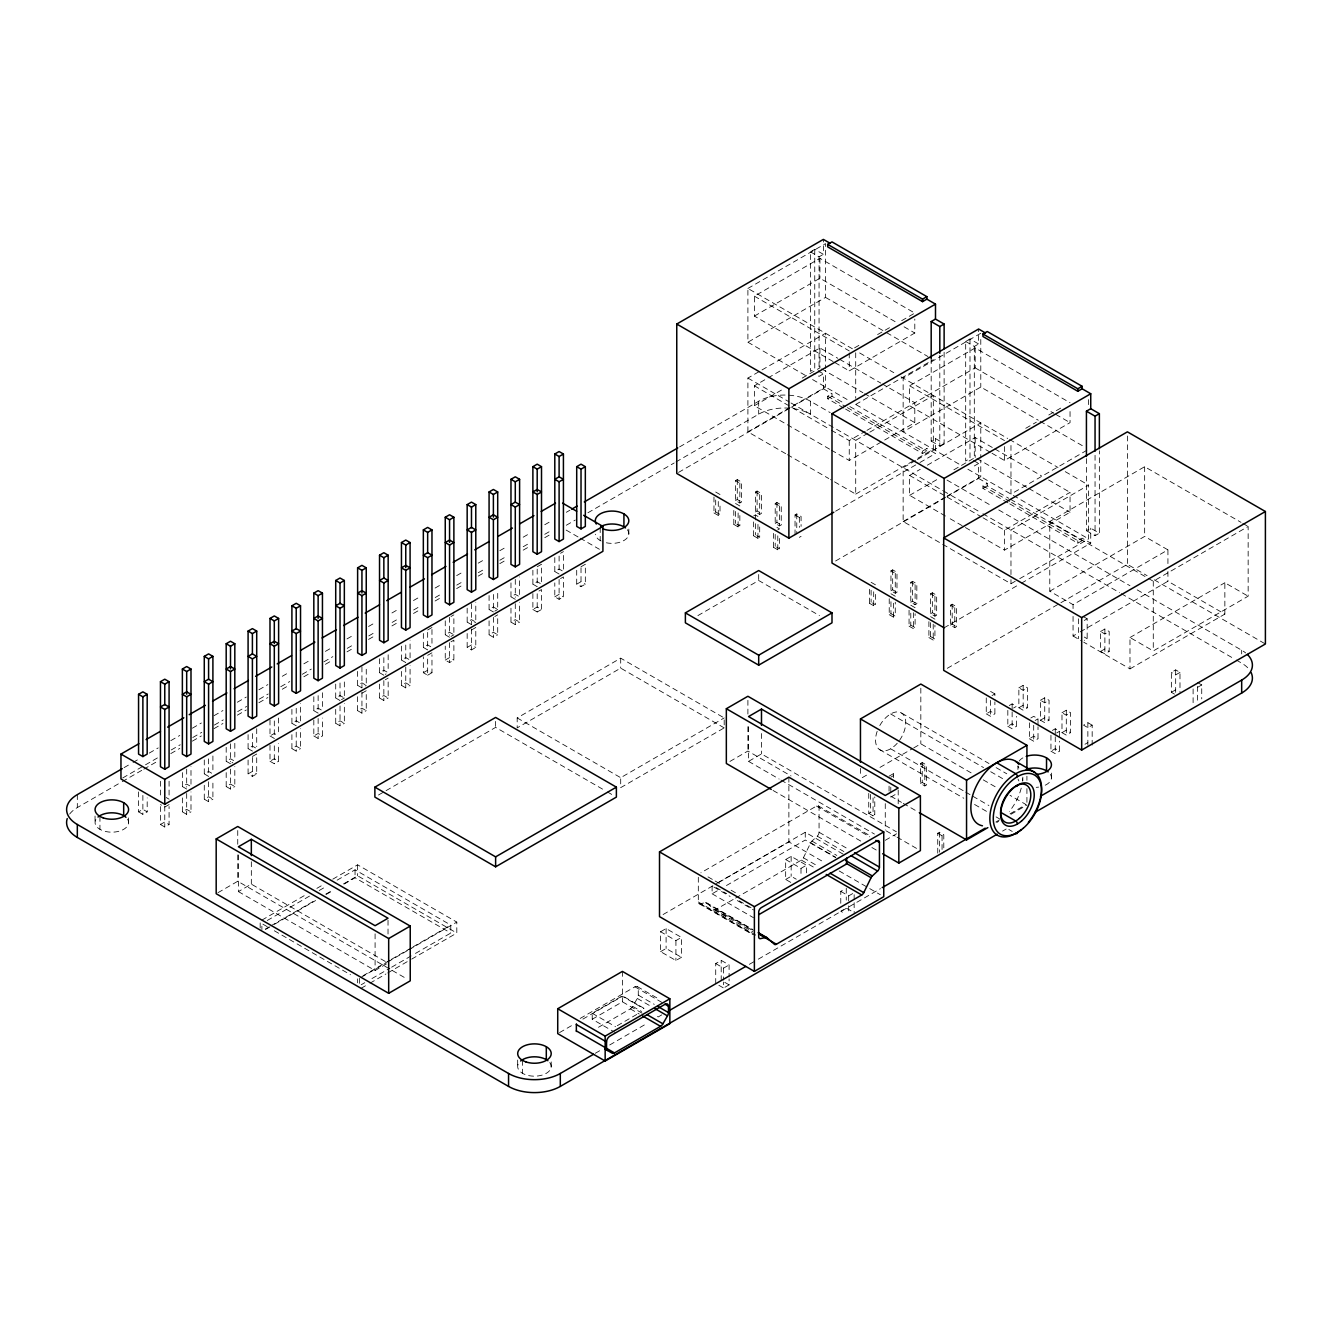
<?xml version="1.0" encoding="UTF-8"?>
<svg xmlns="http://www.w3.org/2000/svg" width="1332" height="1332" viewBox="0 0 1332 1332"><rect width="100%" height="100%" fill="white"/><g stroke="black" fill="none" stroke-linecap="round" stroke-linejoin="round"><path stroke-width="0.75" stroke-dasharray="5 3.75" d="M128.571 822.91L128.588 816.033M551.198 1066.899L551.215 1060.022M628.821 534.082L628.837 527.222M1017.914 769.496L1017.914 766.05M1051.447 778.088L1051.447 772.926M735.58 898.084L801.365 860.106A3.663 2.115 -60 0 0 803.396 857.791L810.688 842.84A3.663 2.115 -60 0 1 811.954 841.091L817.232 836.18A3.663 2.115 -60 0 0 819.063 832.267L819.063 807.558A3.663 2.115 -60 0 0 816.466 806.076L700.898 872.793M598.468 1027.288L630.352 1008.89A4.745 2.747 -60 0 0 632.717 1006.376L637.295 998.451A4.745 2.747 -60 0 0 638.278 995.137L638.278 988.777A4.762 2.747 -60 0 0 634.914 986.829L579.72 1018.697M814.751 249.35L814.751 368.864L810.439 371.362L810.439 251.848L814.751 249.35L823.376 254.329L823.376 239.394M747.901 288.445L825.524 243.623L825.524 297.402L747.901 342.224L747.901 288.445L853.912 349.65M810.439 251.848L819.063 256.826L823.376 254.329M833.133 361.555L754.378 316.084L754.378 296.154L819.929 258.325L914.801 313.087L900.632 321.278M754.378 316.084L819.929 278.238L896.902 322.677M785.647 453.646L747.901 431.851L747.901 378.072L760.256 370.945M762.021 369.93L825.524 333.266L825.524 368.431M829.553 449.117L754.378 405.711L754.378 385.797L819.929 347.952L837.828 358.291M124.059 767.632L131.252 763.486M133.05 762.437L140.243 758.291M149.234 753.096L158.225 747.901M170.796 740.642L179.787 735.447M192.374 728.188L201.365 722.993M213.953 715.734L222.944 710.539M237.329 702.23L246.303 697.052M258.891 689.776L267.882 684.598M282.267 676.29L289.46 672.144M303.846 663.836L311.039 659.69M325.408 651.381L332.6 647.219M346.986 638.927L354.179 634.765M368.564 626.473L375.757 622.31M391.941 612.97L399.117 608.824M413.503 600.516L420.696 596.37M435.081 588.061L442.274 583.915M456.66 575.607L463.852 571.461M478.221 563.153L485.414 559.007M499.8 550.699L506.993 546.553M523.176 537.196L530.369 533.05M544.755 524.741L551.931 520.596M566.316 512.287L569.913 510.223M679.586 446.903L758.691 401.232A36.597 21.129 0 0 1 810.439 401.232L830.202 412.637M754.378 405.711L784.498 388.328M802.214 378.088L819.929 367.865L819.929 347.952M854.561 347.868L861.654 343.773M877.588 334.565L889.992 327.406M122.76 777.938L158.674 757.209M171.245 749.949L180.22 744.771M192.79 737.512L201.765 732.334M214.335 725.074L223.31 719.879M237.679 711.588L246.653 706.41M259.224 699.15L268.198 693.972M280.769 686.713L289.76 681.534M302.331 674.275L311.305 669.08M323.876 661.837L332.85 656.643M347.219 648.351L354.395 644.205M368.764 635.913L375.94 631.768M392.108 622.427L399.284 618.281M413.653 609.989L420.845 605.844M435.198 597.552L442.39 593.406M456.759 585.114L463.936 580.968M478.305 572.677L485.481 568.531M499.85 560.239L507.026 556.077M523.193 546.753L530.369 542.607M544.738 534.315L551.931 530.169M791.424 407.226L823.376 388.778L823.376 373.842L819.063 376.34L813.885 373.343M69.647 814.052A36.597 21.129 0 0 1 77.323 807.558L120.463 782.65M122.261 781.618L142.041 770.196M143.839 769.163L158.225 760.855M170.796 753.596L179.787 748.401M192.374 741.141L201.365 735.947M213.953 728.671L222.944 723.492M237.329 715.184L246.303 709.989M258.891 702.73L267.882 697.535M282.267 689.243L289.46 685.081M303.846 676.789L311.039 672.627M325.408 664.318L332.6 660.173M346.986 651.864L354.179 647.718M368.564 639.41L375.757 635.264M391.941 625.923L399.117 621.778M413.503 613.469L420.696 609.307M435.081 601.015L442.274 596.853M456.66 588.561L463.852 584.398M478.221 576.107L485.414 571.944M499.8 563.636L506.993 559.49M523.176 550.149L530.369 546.003M544.755 537.695L551.931 533.549M566.316 525.241L575.307 520.046M587.895 512.787L674.192 462.97M675.99 461.921L758.691 414.185A36.597 21.129 0 0 1 810.439 414.185L810.439 401.232M834.931 362.587L849.25 370.862L914.801 333.017L914.801 319.064M747.901 431.851L825.524 387.046L825.524 370.496M678.537 472.394L789.643 408.258M843.789 408.042L827.688 398.734L827.688 396.253L832 393.756L832 396.253L842.74 402.447M827.688 398.734L832 396.253M427.655 629.986L431.968 627.505M450.999 616.516L453.879 614.851M537.196 566.749L541.508 564.269L541.508 582.184M560.539 553.279L563.419 551.615M138.561 791.924L138.561 811.854L142.874 809.357L147.186 811.854L147.186 797.901M182.367 772.61L182.367 786.546L186.68 784.065L190.992 786.546L190.992 766.633M204.279 759.956L204.279 773.909L208.591 771.411L212.904 773.909M226.19 747.319L226.19 761.255L230.503 758.757L234.815 761.255L231.935 762.92M248.085 734.665L248.085 748.601L252.397 746.12L256.71 748.601M269.996 720.029L269.996 735.963L274.309 733.466L278.621 735.963M291.908 709.373L291.908 723.309L296.22 720.812L300.533 723.309L300.533 703.396M313.819 696.719L313.819 710.655L318.132 708.174L322.444 710.655M335.714 684.065L335.714 698.018L340.026 695.52L344.339 698.018L344.339 680.086M357.625 671.428L357.625 685.364L361.938 682.883L366.25 685.364L366.25 667.432M379.537 658.774L379.537 672.71L383.849 670.229L388.161 672.71L385.281 674.375M401.448 646.12L401.448 660.073L405.76 657.575L410.073 660.073L410.073 640.143M423.343 633.483L423.343 647.419L427.655 644.938L431.968 647.419M445.254 620.829L445.254 634.781L449.567 632.284L453.879 634.781L453.879 616.849M467.166 608.175L467.166 622.127L471.478 619.63L475.79 622.127L475.79 602.214M489.077 595.537L489.077 609.473L493.389 606.992L497.702 609.473L497.702 591.558M510.972 582.883L510.972 596.836L515.284 594.338L519.597 596.836L519.597 576.906M532.883 570.246L532.883 584.182L537.196 581.684L541.508 584.182M554.795 557.592L554.795 571.528L559.107 569.047L563.419 571.528L563.419 553.613M138.561 811.854L142.874 814.335L147.186 811.854M341.475 699.666L344.339 698.018M357.625 685.364L361.938 687.861L366.25 685.364M450.999 636.43L453.879 634.781M467.166 622.127L471.478 624.608L475.79 622.127M494.821 611.138L497.702 609.473M855.71 404.462L933.332 359.657M969.996 338.977L969.996 458.491L965.683 460.989L965.683 341.475L969.996 338.977L978.62 343.972L978.62 329.021M980.785 333.266L903.146 378.072L903.146 431.851L980.785 387.046L1038.277 420.229M169.081 804.578L164.768 807.059L160.456 804.578M252.397 756.476L256.71 753.979L256.71 773.909L252.397 776.389L248.085 773.909L248.085 759.956M361.938 693.239L366.25 690.742M385.281 679.753L388.161 678.088M431.968 652.797L427.655 655.294L427.655 675.207L423.343 672.71L423.343 656.776M450.999 641.808L453.879 640.143L453.879 660.073L449.567 662.553L445.254 660.073L445.254 646.12M471.478 629.986L475.79 627.505L475.79 647.419L471.478 649.916L467.166 647.419L467.166 633.483M494.821 616.516L497.702 614.851M560.539 578.571L563.419 576.906L563.419 596.836L559.107 599.317L554.795 596.836L554.795 582.883M581.018 566.749L585.331 564.269L585.331 584.182L581.018 586.663L576.706 584.182L576.706 570.246M735.53 480.586L737.262 479.587L741.574 482.067L741.574 501.998L739.843 502.997L735.53 500.499L735.53 480.586L739.843 483.066L741.574 482.067M965.683 341.475L974.308 346.453L978.62 343.972M990.176 452.214L909.623 405.711L909.623 385.797L975.174 347.952L1070.046 402.73M160.456 806.559L160.456 824.491L164.768 822.01L169.081 824.491L169.081 806.559M182.367 797.901L182.367 811.854L186.68 809.357L190.992 811.854L190.992 791.924M204.279 785.247L204.279 799.2L208.591 796.702L212.904 799.2L212.904 781.268M226.19 772.61L226.19 786.546L230.503 784.065L234.815 786.546L234.815 766.633M248.085 773.909L252.397 771.411L256.71 773.909M269.996 745.321L269.996 761.255L274.309 758.757L278.621 761.255L278.621 743.323M291.908 734.665L291.908 748.601L296.22 746.12L300.533 748.601L300.533 728.687M313.819 720.029L313.819 735.963L318.132 733.466L322.444 735.963L322.444 718.031M335.714 709.373L335.714 723.309L340.026 720.812L344.339 723.309L344.339 703.396M357.625 696.719L357.625 710.655L361.938 708.174L366.25 710.655L366.25 692.74M379.537 684.065L379.537 698.018L383.849 695.52L388.161 698.018L388.161 680.086M401.448 671.428L401.448 685.364L405.76 682.883L410.073 685.364L410.073 665.451M423.343 672.71L427.655 670.229L431.968 672.71L431.968 654.795M445.254 660.073L449.567 657.575L453.879 660.073M467.166 647.419L471.478 644.938L475.79 647.419M489.077 620.829L489.077 634.781L493.389 632.284L497.702 634.781L497.702 616.849M510.972 608.175L510.972 622.127L515.284 619.63L519.597 622.127L519.597 602.214M532.883 593.539L532.883 609.473L537.196 606.992L541.508 609.473L541.508 589.56L537.196 592.041L537.196 611.971L541.508 609.473M554.795 596.836L559.107 594.338L563.419 596.836M576.706 584.182L581.018 581.684L585.331 584.182M160.456 824.491L164.768 826.989L169.081 824.491M182.367 811.854L186.68 814.335L190.992 811.854M204.279 799.2L208.591 801.681L212.904 799.2M226.19 786.546L230.503 789.043L234.815 786.546M269.996 761.255L274.309 763.736L278.621 761.255M291.908 748.601L296.22 751.098L300.533 748.601M313.819 735.963L318.132 738.444L322.444 735.963M335.714 723.309L340.026 725.807L344.339 723.309M357.625 710.655L361.938 713.153L366.25 710.655M379.537 698.018L383.849 700.499L388.161 698.018M401.448 685.364L405.76 687.861L410.073 685.364M427.655 675.207L431.968 672.71M489.077 634.781L493.389 637.262L497.702 634.781M510.972 622.127L515.284 624.608L519.597 622.127M713.969 497.019L713.969 512.953L715.7 511.954L720.013 514.435L720.013 502.497M735.53 500.499L737.262 499.5L741.574 501.998M755.377 492.041L757.092 491.042L761.404 493.523L761.404 513.453L759.69 514.435L755.377 511.954L755.377 492.041L759.69 494.522L761.404 493.523M713.969 512.953L718.281 515.434L720.013 514.435M831.351 430.236L849.25 440.576L865.184 431.368M866.966 430.336L975.174 367.865L975.174 347.952M868.064 433.183L855.71 440.326L855.71 494.105L830.569 479.57M869.829 432.167L933.332 395.504L933.332 449.284L915.7 459.473M733.799 510.456L733.799 524.408L735.53 523.409L739.843 525.89L739.843 511.954M755.377 511.954L757.092 510.955L761.404 513.453M831.351 450.149L849.25 460.489L882.916 441.058M884.681 440.026L914.801 422.644L914.801 402.73L882.583 384.115M753.646 515.934L755.377 514.935L759.69 517.432M775.207 503.496L776.939 502.497L781.251 504.978L781.251 524.908L779.52 525.89L775.207 523.409L775.207 503.496L779.52 505.977L781.251 504.978M733.799 524.408L738.111 526.889L739.843 525.89M753.646 521.911L753.646 535.847L755.377 534.865L759.69 537.345L759.69 525.391M775.207 523.409L776.939 522.41L781.251 524.908M795.038 534.865L795.038 514.935L796.769 513.952L801.081 516.433L801.081 526.39M753.646 535.847L757.958 538.344L759.69 537.345M931.185 358.641L931.185 441.075L935.497 438.578L944.122 443.556L944.122 350.832M777.788 529.886L779.52 528.887L775.207 526.39M795.038 514.935L799.35 517.432L801.081 516.433M847.368 407.625L922.56 451.032L926.872 448.534L935.497 453.513L935.497 438.578M845.587 409.074L922.56 453.513L926.872 451.032L926.872 448.534M855.71 494.105L913.935 460.489M931.185 441.075L939.809 446.053L944.122 443.556M915.5 460.572L903.146 467.715L903.146 521.495L940.892 543.273M917.265 459.557L980.785 422.893L980.785 458.058M773.476 533.366L773.476 547.302L775.207 546.32L779.52 548.801L779.52 536.846M835.597 511.205L916.449 464.518M919.979 462.487L935.497 453.513M773.476 547.302L777.788 549.8L779.52 548.801M799.35 537.345L801.081 536.346M945.42 516.017L909.623 495.338L909.623 475.424L920.246 469.297M927.338 465.201L975.174 437.579L993.073 447.918M378.488 795.021L495.621 727.389L605.561 790.858M724.192 727.888L620.695 668.131L517.182 727.888L517.182 717.931L620.695 658.175L724.192 717.931L724.192 727.888L620.695 787.645L620.695 777.688L724.192 717.931M217.982 892.673L237.745 881.268L406.643 978.77M697.885 615.6L758.691 580.502L819.48 615.6M909.623 495.338L939.743 477.955M953.912 469.78L973.392 458.524M1025.757 428.288L1036.379 422.161M1048.784 415.001L1062.953 406.809M974.308 465.967L978.62 463.469L978.62 478.421L947.002 496.67M238.395 854.928L238.395 891.591L251.332 884.132L386.23 962.004M991.974 453.246L1004.494 460.489L1070.046 422.644L1070.046 408.691M903.146 521.495L945.487 497.036M947.252 496.02L980.785 476.673L980.785 460.123M835.597 560.988L945.204 497.718M1007.991 502.847L982.933 488.378L982.933 485.88L987.245 483.399L987.245 485.88L1008.724 498.285M982.933 488.378L987.245 485.88M261.938 920.079L306.243 894.505M316.866 888.361L323.959 884.265M332.817 879.153L357.625 864.834L456.809 922.094L456.809 933.049L408.974 960.672M267.266 920.479L310.256 895.67M319.214 890.492L326.373 886.363M337.129 880.152L355.045 869.813L450.782 925.074L450.782 933.049L413.153 954.761M1086.829 450.299L1010.971 494.105L1010.971 442.39M265.484 928.987L269.031 926.939M270.796 925.907L315.101 900.332M325.724 894.205L332.817 890.109M343.456 883.965L357.625 875.79L456.809 933.049M265.468 929.486L272.644 925.357M274.425 924.308L315.634 900.532M326.373 894.321L333.549 890.192M344.289 883.982L355.045 877.771L450.782 933.049M890.958 570.862L892.673 569.863L896.985 572.344L896.985 592.274L895.271 593.256L890.958 590.775L890.958 570.862L895.271 573.343L896.985 572.344M869.38 589.277L869.38 603.23L871.111 602.231L875.424 604.711L875.424 590.775M890.958 590.775L892.673 589.776L896.985 592.274M910.788 582.3L912.52 581.318L916.832 583.799L916.832 603.712L915.101 604.711L910.788 602.231L910.788 582.3L915.101 584.798L916.832 583.799M869.38 603.23L873.692 605.71L875.424 604.711M983.016 517.798L1004.494 530.203L1070.046 492.357L1070.046 512.271L1004.494 550.116L947.218 517.049M1019.779 578.637L1088.594 538.911L1088.594 485.131L1010.971 529.953L1010.971 577.522M1167.931 563.602L1167.931 549.866L1073.059 604.645L1049.783 591.208L1049.783 521.478L1144.654 466.716L1241.008 522.344M889.227 598.734L889.227 614.668L890.958 613.686L895.271 616.167L895.271 602.231M910.788 602.231L912.52 601.232L916.832 603.712M930.618 593.756L932.35 592.757L936.662 595.254L936.662 615.168L934.931 616.167L930.618 613.686L930.618 593.756L934.931 596.253L936.662 595.254M889.227 614.668L893.539 617.166L895.271 616.167M909.057 610.189L909.057 626.123L910.788 625.124L915.101 627.622L915.101 613.686M930.618 613.686L932.35 612.687L936.662 615.168M950.465 605.211L952.18 604.212L956.493 606.709L956.493 626.623L954.778 627.622L950.465 625.124L950.465 605.211L954.778 607.708L956.493 606.709M909.057 626.123L913.369 628.621L915.101 627.622M1086.429 458.574L1086.429 530.702L1090.742 528.205L1099.366 533.183L1099.366 450.765M1011.571 502.414L1077.804 540.659L1082.117 538.161L1090.742 543.156L1090.742 528.205M1009.789 503.879L1077.804 543.156L1082.117 540.659L1082.117 538.161M942.69 544.305L1010.971 583.732L1018.014 579.653M1086.429 530.702L1095.054 535.68L1099.366 533.183M944.122 627.805L1019.596 584.232M1021.394 583.2L1090.742 543.156M928.904 621.644L928.904 637.578L930.618 636.579L934.931 639.077L934.931 625.124M950.465 625.124L952.18 624.142L956.493 626.623M928.904 637.578L933.216 640.076L934.931 639.077M729.936 761.421L747.901 751.048L791.025 775.94M363.003 975.757L389.876 960.239M391.658 959.207L411.372 947.835M413.153 946.802L450.782 925.074M361.122 977.338L385.93 963.019M387.712 961.987L407.192 950.732M408.974 949.716L456.809 922.094M238.395 891.591L375.091 970.512L386.413 963.985M361.205 984.764L364.785 982.683M371.961 978.554L389.876 968.214M391.658 967.182L411.372 955.793M748.551 726.739L748.551 761.371L761.488 753.912L896.403 831.801M361.122 988.294L368.215 984.198M369.98 983.183L385.93 973.975M387.712 972.943L407.192 961.687M1049.783 591.208L1144.654 536.43L1167.931 549.866M947.268 668.314L1127.405 564.318L1147.118 575.69M1084.281 620.462L1087.162 618.797L1087.162 638.711L1084.281 640.376M1049.783 521.478L1153.279 581.235L1248.151 526.473L1248.151 596.187L1153.279 650.948L1129.986 637.512L1129.986 668.88L1083.732 642.174M1073.059 616.416L1073.059 636.013L1078.437 632.916M1080.219 631.884L1167.931 581.235L1224.857 614.102L1224.857 582.733L1248.151 596.187M1100.565 631.518L1104.877 629.02L1109.19 631.518L1109.19 651.431L1104.877 653.929L1100.565 651.431L1100.565 631.518L1104.877 633.999L1109.19 631.518M992.007 695.587L994.887 693.922L994.887 699.899M862.237 777.655L867.565 774.575M879.986 767.399L911.954 748.95M913.735 747.918L920.828 743.822L972.56 773.692M1018.863 687.828L1023.176 685.331L1027.488 687.828L1027.488 707.742L1023.176 710.239L1018.863 707.742L1018.863 687.828L1023.176 690.309L1027.488 687.828M986.263 697.901L986.263 713.835L990.575 711.355L994.887 713.835L994.887 701.881M1100.565 651.431L1104.877 648.934L1109.19 651.431M986.263 713.835L990.575 716.333L994.887 713.835M1009.256 705.544L1012.137 703.879L1016.449 706.376L1013.585 708.025M889.06 776.19L893.372 773.692L895.104 774.691L890.792 777.189M1129.986 637.512L1224.857 582.733M920.495 763.536L922.227 762.537L926.539 765.018L926.539 784.948L924.808 785.947L920.495 783.449L920.495 763.536L924.808 766.017L926.539 765.018M1018.863 707.742L1023.176 705.244L1027.488 707.742M717.482 882.933L805.261 832.267L844.854 855.127M663.086 914.535L716.999 883.416M718.797 882.383L788.877 841.924L824.808 862.67M1040.425 700.266L1044.738 697.785L1049.05 700.266L1049.05 720.196L1044.738 722.677L1040.425 720.196L1040.425 700.266L1044.738 702.763L1049.05 700.266M712.104 886.046L712.104 893.805L719.28 889.676M726.44 885.53L805.261 840.026L835.863 857.691M1007.824 710.356L1007.824 726.29L1012.137 723.792L1016.449 726.29L1016.449 716.333M895.104 794.621L890.792 797.102L889.06 796.103M660.605 931.734L666.1 928.554L681.435 937.412L681.435 957.325L675.923 960.505L660.605 951.647L660.605 931.734L675.923 940.592L681.435 937.412M790.775 882.4L785.664 879.453L785.664 859.54L791.158 856.359L806.493 865.217L806.493 873.176M1007.824 726.29L1012.137 728.77L1016.449 726.29M1030.835 717.981L1033.699 716.333L1038.011 718.814L1038.011 724.791M868.747 793.406L868.747 813.319L870.462 812.337L874.774 814.818L874.774 796.886M920.495 783.449L922.227 782.45L926.539 784.948M1035.147 720.479L1038.011 718.814M868.747 813.319L873.059 815.817L874.774 814.818M1040.425 720.196L1044.738 717.698L1049.05 720.196M1129.986 668.88L1224.857 614.102M698.318 877.272L698.318 901.98A3.663 2.115 -60 0 0 700.133 903.779L705.411 902.597A3.663 2.115 -60 0 1 706.693 902.88L713.985 909.406A3.663 2.115 -60 0 0 716.017 909.39L733.799 899.117M1061.987 712.72L1066.299 710.222L1070.612 712.72L1070.612 732.633L1066.299 735.131L1061.987 732.633L1061.987 712.72L1066.299 715.217L1070.612 712.72M785.664 859.54L800.998 868.381L806.493 865.217M660.605 951.647L666.1 948.484L681.435 957.325M785.664 879.453L791.158 876.273L796.27 879.22M1029.386 722.793L1029.386 738.744L1033.699 736.246L1038.011 738.744L1038.011 726.789M1029.386 738.744L1033.699 741.225L1038.011 738.744M1052.397 730.436L1055.26 728.77L1059.573 731.268L1059.573 739.227M1056.709 732.933L1059.573 731.268M1061.987 732.633L1066.299 730.152L1070.612 732.633M1175.673 669.896L1175.673 694.788L1171.361 692.307L1171.361 672.394L1175.673 669.896L1179.986 672.394L1179.986 692.307M1092.173 725.174L1087.861 722.677L1083.549 725.174L1087.861 727.655L1092.173 725.174L1092.173 745.087M885.264 840.309L896.569 833.765M1179.986 672.394L1175.673 674.874L1171.361 672.394M615.517 1032.683L592.224 1019.246L592.224 1013.269L622.41 995.837L645.704 1009.29M559.523 1032.6L573.892 1024.291M582.883 1019.113L622.41 996.286L643.889 1008.69M1050.948 735.247L1050.948 751.181L1055.26 748.701L1059.573 751.181L1059.573 741.225M592.224 1019.246L622.41 1001.814L643.905 1014.218M1050.948 751.181L1055.26 753.679L1059.573 751.181M1171.361 692.307L1175.673 689.81M1084.981 744.255L1087.861 742.59M937.745 853.163L937.745 833.249L939.476 832.25L943.789 834.731L943.789 852.663M715.717 983.482L715.717 963.552L721.211 960.389L729.103 964.934L729.103 976.889M840.775 903.312L840.775 891.358L844.904 888.977M1197.418 687.429L1201.73 684.948L1201.73 698.884M937.745 833.249L942.057 835.73L943.789 834.731M617.282 1025.69L638.594 1013.386M715.717 963.552L723.609 968.114L729.103 964.934M840.775 891.358L848.667 895.903L852.796 893.522M595.321 1053.262L602.497 1049.117M609.69 1044.971L647.419 1023.176M661.771 1014.884L658.208 1016.949L654.628 1014.884M749.35 964.335L756.526 960.189M758.324 959.157L880.452 888.644M995.87 822.01L999.416 819.946M1010.072 813.802L1026.056 804.578L1010.006 795.304M1010.938 814.302L1026.922 805.077M724.974 987.245L729.103 984.864L729.103 978.887M1002.58 831.085L1006.176 829.004M699.084 903.662L752.63 934.548M904.062 326.806L914.801 333.017M975.174 367.865L1053.928 413.336M1055.727 414.369L1070.046 422.644M1242.789 523.376L1248.151 526.473M825.524 297.402L884.831 331.635M886.629 332.684L927.954 356.543M1040.076 421.278L1083.199 446.17M859.673 352.963L893.805 372.677M900.998 376.823L1007.725 438.461M1009.523 439.493L1058.041 467.499M1065.234 471.645L1088.594 485.131M754.378 296.154L849.25 350.932M909.623 385.797L1004.494 440.576M839.61 359.324L880.785 383.083M994.854 448.951L1041.408 475.824M1048.567 479.953L1070.046 492.357M821.711 368.897L862.886 392.674M864.668 393.706L914.801 422.644M976.955 458.541L1027.089 487.479M1028.87 488.511L1070.046 512.271M818.198 370.862L823.376 373.842M973.442 460.489L978.62 463.469M747.901 342.224L805.41 375.424M812.587 379.57L847.085 399.483M856.076 404.678L960.655 465.051M967.848 469.197L1088.594 538.911M823.376 388.778L832 393.756M978.62 478.421L987.245 483.399M1154.278 579.836L1265.4 643.989M849.899 406.593L926.872 451.032M1010.522 499.317L1082.117 540.659M827.688 396.253L845.587 406.593M982.933 485.88L1009.789 501.381M947.002 480.069L991.624 505.844M998.75 509.956L1129.969 585.714M1137.178 589.876L1241.674 650.216A36.597 21.129 0 0 1 1245.653 652.93M747.901 378.072L789.227 401.931M791.025 402.98L942.69 490.526M943.406 490.942L981.135 512.737M982.933 513.769L1119.496 592.607M1121.294 593.656L1234.498 659.007M1236.296 660.039L1241.674 663.153A36.597 21.129 0 0 1 1248.151 668.231M754.378 385.797L829.553 429.204M909.623 475.424L945.42 496.103M947.218 497.136L981.218 516.766M1082.849 616.3L1087.162 618.797M1197.418 682.45L1201.73 684.948M787.428 454.678L828.77 478.538M1084.281 637.046L1087.162 638.711M1073.059 636.013L1081.967 641.158M715.7 492.041L720.013 494.522M735.53 503.496L739.843 505.977M871.111 582.3L875.424 584.798M890.958 593.756L895.271 596.253M910.788 605.211L915.101 607.708M930.618 616.666L934.931 619.164M990.575 691.425L994.887 693.922M901.747 713.153L988.993 763.519M996.12 767.632L1006.792 773.792M890.642 713.952L983.549 767.582M990.692 771.711L1003.196 778.937M566.117 530.069L578.388 537.146M580.136 538.161L599.417 549.284M983.249 779.869L995.737 787.079M890.642 748.8L963.902 791.091M965.683 792.124L971.045 795.221M972.826 796.253L988.91 805.544M879.536 749.583L963.802 798.251M974.558 804.461L987.112 811.704M996.07 816.882L999.649 818.964M1008.807 829.47L1012.253 831.468M554.795 571.528L559.107 574.025M532.883 584.182L537.196 586.663L537.196 567.748M890.775 796.186L901.481 802.363M903.263 803.396L917.532 811.638M510.972 596.836L515.284 599.317M532.883 609.473L537.196 611.971M886.263 830.918L895.254 836.113M897.052 837.145L916.816 848.567M489.077 609.473L493.389 611.971L493.389 592.041M748.551 761.371L779.137 779.037M780.935 780.069L874.458 834.065M818.298 805.893L871.128 836.379M816.466 806.076L869.746 836.829M773.06 790.459L861.105 841.291M871.894 847.518L877.272 850.632M819.063 832.267L847.468 848.667M817.232 836.18L843.872 851.548M811.954 841.091L836.812 855.444M810.688 842.84L835.547 857.192M445.254 634.781L449.567 637.262M839.193 870.962L867.931 887.562M869.729 888.611L880.302 894.704M803.396 857.791L817.598 865.983M801.365 860.106L815.567 868.314M423.343 647.419L427.655 649.916L427.655 630.985M517.182 717.931L620.695 777.688M851.015 910.838L846.27 908.091L840.775 911.271L845.504 914.002M401.448 660.073L405.76 662.553L405.76 642.64M607.359 791.907L614.568 796.07M379.537 672.71L383.849 675.207L383.849 655.294M708.008 876.889L713.336 879.969M715.101 881.001L720.429 884.065M731.085 890.226L738.194 894.321M716.067 887.528L726.723 893.672M739.16 900.848L751.581 908.024M713.919 887.079L730.119 896.436M737.312 900.582L753.512 909.939M712.104 893.805L753.512 917.715M706.426 902.696L752.863 929.536M705.411 902.597L753.363 930.285M716.017 909.39L753.313 930.918M713.985 909.406L753.046 931.967M714.235 909.589L729.47 918.364M698.318 901.98L756.909 935.813M700.133 903.779L753.413 934.531M335.714 698.018L340.026 700.499L340.026 682.583M313.819 710.655L318.132 713.153L318.132 694.222M291.908 723.309L296.22 725.807L296.22 706.876M729.103 984.864L721.211 980.302L721.211 960.389M718.864 985.297L723.609 988.028L723.609 982.05M269.996 735.963L274.309 738.444L274.309 720.529M248.085 748.601L252.397 751.098L252.397 732.167M637.295 986.596L659.939 999.666M634.914 986.829L663.336 1003.229M638.278 995.137L654.262 1004.361M637.295 998.451L651.498 1006.659M226.19 761.255L230.503 763.736M632.717 1006.376L641.608 1011.504M630.352 1008.89L639.227 1014.018M204.279 773.909L208.591 776.389L208.591 757.475M592.224 1013.269L615.517 1026.706M182.367 786.546L186.68 789.043M166.217 797.535L169.081 799.2M267.216 926.656L261.888 923.592L261.888 929.569M274.309 930.752L350.532 974.758M517.665 1060.022L517.682 1066.1M95.038 816.033L95.055 822.094M1241.674 650.216L1241.674 653.912M1197.418 686.43L1197.418 703.363M1193.106 688.927L1193.106 704.861M1167.931 571.445L1167.931 581.235M1153.279 581.235L1153.279 650.948M1144.654 466.716L1144.654 536.43M1127.405 435.997L1127.405 564.318M1104.877 629.02L1104.877 653.929M1095.054 455.311L1095.054 535.68M1088.594 399.633L1088.594 405.844M1087.861 722.677L1087.861 745.587M1078.537 618.797L1078.537 638.711M1077.804 540.659L1077.804 543.156M1073.059 604.645L1073.059 608.574M1066.299 710.222L1066.299 735.131M1055.26 728.77L1055.26 734.748M1055.26 736.746L1055.26 753.679M1044.738 697.785L1044.738 722.677M1033.699 725.291L1033.699 741.225M1026.922 776.223L1026.922 780.352M1026.922 788.594L1026.922 803.013M1023.176 685.331L1023.176 710.239M1022.826 777.139L1022.826 780.835M1012.137 703.879L1012.137 709.856M1012.137 711.854L1012.137 728.77M1010.971 579.603L1010.971 583.732M1004.494 446.536L1004.494 460.489M1004.494 530.203L1004.494 550.116M990.575 700.399L990.575 716.333M980.785 339.46L980.785 387.046M975.174 437.579L975.174 457.492M974.308 346.453L974.308 455.661M954.778 607.708L954.778 627.622M952.18 604.212L952.18 624.142M942.057 835.73L942.057 853.662M939.809 355.378L939.809 446.053M939.476 832.25L939.476 852.164M934.931 596.253L934.931 616.167M933.216 624.142L933.216 640.076M932.35 592.757L932.35 612.687M930.618 622.643L930.618 636.579M924.808 766.017L924.808 785.947M922.56 451.032L922.56 453.513M922.227 762.537L922.227 782.45M920.828 688.194L920.828 743.822M915.101 584.798L915.101 604.711M913.369 612.687L913.369 628.621M912.52 581.318L912.52 601.232M910.788 613.186L910.788 625.124M898.201 790.059L898.201 804.312M895.271 573.343L895.271 593.256M893.539 603.213L893.539 617.166M893.372 773.692L893.372 777.688M892.673 569.863L892.673 589.776M890.958 601.731L890.958 613.686M890.792 787.145L890.792 793.123M889.06 786.146L889.06 794.122M885.264 803.629L885.264 830.119M873.692 591.774L873.692 605.71M873.059 797.885L873.059 815.817M871.111 590.276L871.111 602.231M870.462 794.405L870.462 812.337M860.455 768.381L860.455 776.623M855.71 352.764L855.71 398.268M854.162 894.721L854.162 900.698M854.162 902.696L854.162 912.653M849.25 352.93L849.25 370.862M849.25 440.576L849.25 460.489M848.667 895.903L848.667 903.879M848.667 905.877L848.667 913.835M846.27 888.178L846.27 900.132M819.929 258.325L819.929 278.238M819.063 256.826L819.063 372.211M805.261 832.267L805.261 840.026M800.998 868.381L800.998 876.356M799.35 517.432L799.35 527.389M796.769 513.952L796.769 533.866M791.158 856.359L791.158 876.273M788.877 777.189L788.877 841.924M779.52 505.977L779.52 525.89M777.788 535.847L777.788 549.8M776.939 502.497L776.939 522.41M775.207 534.365L775.207 546.32M761.488 733.532L761.488 753.912M759.69 494.522L759.69 514.435M758.691 401.232L758.691 414.185M758.691 574.525L758.691 580.502M757.958 524.408L757.958 538.344M757.092 491.042L757.092 510.955M755.377 514.935L755.377 534.865M747.901 700.332L747.901 714.535M747.901 726.706L747.901 751.048M739.843 483.066L739.843 502.997M738.111 512.953L738.111 526.889M737.262 479.587L737.262 499.5M735.53 511.455L735.53 523.409M723.609 968.114L723.609 980.069M718.281 501.498L718.281 515.434M715.7 500L715.7 511.954M675.923 940.592L675.923 960.505M666.1 928.554L666.1 948.484M622.41 971.394L622.41 1001.814M620.695 658.175L620.695 668.131M600.199 527.589L600.199 540.542M581.018 567.748L581.018 586.663M559.107 556.093L559.107 572.027M559.107 579.403L559.107 599.317M522.577 1060.405L522.577 1073.342M515.284 579.403L515.284 597.319M515.284 603.696L515.284 624.608M495.621 721.411L495.621 727.389M493.389 617.349L493.389 637.262M471.478 603.696L471.478 624.608M471.478 629.004L471.478 649.916M449.567 617.349L449.567 635.264M449.567 642.64L449.567 662.553M431.968 629.487L431.968 645.437M405.76 666.949L405.76 687.861M388.161 654.795L388.161 670.729M388.028 920.262L388.028 936.562M383.849 680.585L383.849 700.499M375.091 933.849L375.091 970.512M361.938 666.949L361.938 687.861M361.938 692.24L361.938 713.153M359.357 978.354L359.357 983.832M357.625 864.834L357.625 875.79M357.625 978.853L357.625 982.849M355.045 869.813L355.045 877.771M340.026 705.877L340.026 725.807M322.444 692.74L322.444 708.674M318.132 718.531L318.132 738.444M296.22 732.167L296.22 751.098M278.621 718.031L278.621 733.965M274.309 745.82L274.309 763.736M260.173 922.926L260.173 930.219M256.71 728.687L256.71 746.619M252.397 757.475L252.397 776.389M251.332 861.721L251.332 884.132M237.745 830.535L237.745 844.738M237.745 854.894L237.745 881.268M234.815 743.323L234.815 759.257M230.503 743.822L230.503 761.754M230.503 769.113L230.503 789.043M212.904 755.977L212.904 771.911M208.591 781.767L208.591 801.681M186.68 769.113L186.68 787.045M186.68 793.422L186.68 814.335M169.081 781.268L169.081 797.202M164.768 806.076L164.768 826.989M160.456 781.268L160.456 797.202M142.874 795.42L142.874 814.335M99.95 816.399L99.95 829.353M77.323 794.621L77.323 807.558M879.786 725.557A21.345 12.321 -60 0 1 904.678 716.849A21.345 12.321 -60 0 1 889.909 749.2A21.345 12.321 -60 0 1 877.222 731.151M1022.593 778.787A36.597 21.129 -60 0 1 1022.46 781.035M1021.228 788.128A36.597 21.129 -60 0 1 1009.39 811.371M998.617 821.328A36.597 21.129 -60 0 1 996.736 822.51M127.589 819.213A16.767 9.69 0 0 1 110.906 832.167A16.767 9.69 0 0 1 96.77 818.231M549.75 1062.553A16.767 9.69 0 0 1 535.963 1076.139A16.767 9.69 0 0 1 518.131 1064.218M1050.448 774.392A16.767 9.69 0 0 1 1044.188 785.664M1038.627 787.095A16.767 9.69 0 0 1 1036.213 787.329M1018.913 780.985A16.767 9.69 0 0 1 1018.048 778.92M627.372 529.736A16.767 9.69 0 0 1 624.342 540.276A16.767 9.69 0 0 1 606.36 542.79M601.098 541.008A16.767 9.69 0 0 1 595.321 534.215M1018.913 768.031A16.767 9.69 0 0 1 1018.048 765.967M1019.13 761.121A16.767 9.69 0 0 1 1024.191 757.192"/><path stroke-width="1.5" d="M863.769 892.64L871.061 877.705A3.663 2.115 -60 0 1 872.327 875.957L877.605 871.028A3.663 2.115 -60 0 0 879.436 867.115L879.436 842.423A3.663 2.115 -60 0 0 876.856 840.925L761.271 907.658A3.663 2.115 -60 0 0 758.691 912.137L758.691 936.829A3.663 2.115 -60 0 0 760.505 938.627L765.783 937.462A3.663 2.115 -60 0 1 767.066 937.745L774.358 944.271A3.663 2.115 -60 0 0 776.389 944.238L861.737 894.971A3.663 2.115 -60 0 0 863.769 892.64L830.036 873.159M604.994 1049.033L612.104 1053.146A4.745 2.747 -60 0 0 614.485 1052.913L660.539 1026.323A4.745 2.747 -60 0 0 662.903 1023.808L667.482 1015.883A4.745 2.747 -60 0 0 668.464 1012.57L668.464 1006.193A4.762 2.747 -60 0 0 665.101 1004.261L609.906 1036.13A4.762 2.747 -60 0 0 606.543 1041.957L606.543 1048.317A4.745 2.747 -60 0 0 607.525 1050.498M833.799 512.237L788.877 538.161L676.756 473.443L676.756 324.042L823.376 239.394L830.269 243.373M926.872 299.151L922.56 301.631L827.688 246.87L827.688 244.372L832 241.891L926.872 296.653L926.872 299.151L935.497 304.129L935.497 319.064L944.122 324.042L944.122 348.768M138.561 694.322L142.874 691.841L147.186 694.322L147.186 754.078L142.874 756.576L138.561 754.078L138.561 694.322L142.874 696.819L147.186 694.322M160.456 681.684L164.768 679.187L169.081 681.684L169.081 766.733L164.768 769.213L160.456 766.733L160.456 681.684L164.768 684.165L169.081 681.684M182.367 669.03L186.68 666.533L190.992 669.03L190.992 754.078L186.68 756.576L182.367 754.078L182.367 669.03L186.68 671.528L190.992 669.03M204.279 656.376L208.591 653.895L212.904 656.376L212.904 741.441L208.591 743.922L204.279 741.441L204.279 656.376L208.591 658.874L212.904 656.376M226.19 643.739L230.503 641.241L234.815 643.739L234.815 728.787L230.503 731.268L226.19 728.787L226.19 643.739L230.503 646.22L234.815 643.739M248.085 631.085L252.397 628.604L256.71 631.085L256.71 716.133L252.397 718.631L248.085 716.133L248.085 631.085L252.397 633.582L256.71 631.085M269.996 618.431L274.309 615.95L278.621 618.431L278.621 703.496L274.309 705.977L269.996 703.496L269.996 618.431L274.309 620.928L278.621 618.431M291.908 605.794L296.22 603.296L300.533 605.794L300.533 690.842L296.22 693.339L291.908 690.842L291.908 605.794L296.22 608.274L300.533 605.794M313.819 593.14L318.132 590.659L322.444 593.14L322.444 678.188L318.132 680.685L313.819 678.188L313.819 593.14L318.132 595.637L322.444 593.14M335.714 580.502L340.026 578.005L344.339 580.502L344.339 665.55L340.026 668.031L335.714 665.55L335.714 580.502L340.026 582.983L344.339 580.502M357.625 567.848L361.938 565.351L366.25 567.848L366.25 652.896L361.938 655.394L357.625 652.896L357.625 567.848L361.938 570.329L366.25 567.848M379.537 555.194L383.849 552.713L388.161 555.194L388.161 640.242L383.849 642.74L379.537 640.242L379.537 555.194L383.849 557.692L388.161 555.194M401.448 542.557L405.76 540.059L410.073 542.557L410.073 627.605L405.76 630.086L401.448 627.605L401.448 542.557L405.76 545.038L410.073 542.557M423.343 529.903L427.655 527.405L431.968 529.903L431.968 614.951L427.655 617.449L423.343 614.951L423.343 529.903L427.655 532.384L431.968 529.903M445.254 517.249L449.567 514.768L453.879 517.249L453.879 602.314L449.567 604.795L445.254 602.314L445.254 517.249L449.567 519.746L453.879 517.249M467.166 504.612L471.478 502.114L475.79 504.612L475.79 589.66L471.478 592.141L467.166 589.66L467.166 504.612L471.478 507.092L475.79 504.612M489.077 491.958L493.389 489.46L497.702 491.958L497.702 577.006L493.389 579.503L489.077 577.006L489.077 491.958L493.389 494.455L497.702 491.958M510.972 479.304L515.284 476.823L519.597 479.304L519.597 564.368L515.284 566.849L510.972 564.368L510.972 479.304L515.284 481.801L519.597 479.304M532.883 466.666L537.196 464.169L541.508 466.666L541.508 551.714L537.196 554.195L532.883 551.714L532.883 466.666L537.196 469.147L541.508 466.666M554.795 454.012L559.107 451.531L563.419 454.012L563.419 539.06L559.107 541.558L554.795 539.06L554.795 454.012L559.107 456.51L563.419 454.012M576.706 466.666L581.018 464.169L585.331 466.666L585.331 526.423L581.018 528.904L576.706 526.423L576.706 466.666L581.018 469.147L585.331 466.666M164.768 709.457L169.081 706.976L164.768 704.478L160.456 706.976L164.768 709.457L164.768 769.213M186.68 696.819L190.992 694.322L186.68 691.841L182.367 694.322L186.68 696.819L186.68 756.576M208.591 684.165L212.904 681.684L208.591 679.187L204.279 681.684L208.591 684.165L208.591 743.922M230.503 671.528L234.815 669.03L230.503 666.533L226.19 669.03L230.503 671.528L230.503 731.268M252.397 658.874L256.71 656.376L252.397 653.895L248.085 656.376L252.397 658.874L252.397 718.631M274.309 646.22L278.621 643.739L274.309 641.241L269.996 643.739L274.309 646.22L274.309 705.977M296.22 633.582L300.533 631.085L296.22 628.604L291.908 631.085L296.22 633.582L296.22 693.339M318.132 620.928L322.444 618.431L318.132 615.95L313.819 618.431L318.132 620.928L318.132 680.685M340.026 608.274L344.339 605.794L340.026 603.296L335.714 605.794L340.026 608.274L340.026 668.031M361.938 595.637L366.25 593.14L361.938 590.659L357.625 593.14L361.938 595.637L361.938 655.394M383.849 582.983L388.161 580.502L383.849 578.005L379.537 580.502L383.849 582.983L383.849 642.74M405.76 570.329L410.073 567.848L405.76 565.351L401.448 567.848L405.76 570.329L405.76 630.086M427.655 557.692L431.968 555.194L427.655 552.713L423.343 555.194L427.655 557.692L427.655 617.449M449.567 545.038L453.879 542.557L449.567 540.059L445.254 542.557L449.567 545.038L449.567 604.795M471.478 532.384L475.79 529.903L471.478 527.405L467.166 529.903L471.478 532.384L471.478 592.141M493.389 519.746L497.702 517.249L493.389 514.768L489.077 517.249L493.389 519.746L493.389 579.503M515.284 507.092L519.597 504.612L515.284 502.114L510.972 504.612L515.284 507.092L515.284 566.849M537.196 494.455L541.508 491.958L537.196 489.46L532.883 491.958L537.196 494.455L537.196 554.195M559.107 481.801L563.419 479.304L559.107 476.823L554.795 479.304L559.107 481.801L559.107 541.558M583.649 515.284L602.913 526.423L602.913 551.315L164.768 804.278L120.962 778.987L120.962 754.078L138.911 743.722M146.104 739.576L160.473 731.268M167.649 727.122L183.816 717.798M189.194 714.685L205.361 705.361M212.537 701.215L226.906 692.923M234.082 688.761L248.451 680.469M255.627 676.323L271.795 666.999M277.189 663.885L291.541 655.594M300.533 650.416L314.885 642.124M322.078 637.961L336.447 629.67M343.623 625.524L357.992 617.232M365.168 613.086L379.537 604.795M386.713 600.649L401.082 592.357M410.056 587.162L424.425 578.871M431.618 574.725L445.97 566.433M453.163 562.287L467.532 553.995M474.708 549.85L489.077 541.558M498.051 536.363L512.42 528.071M519.597 523.926L533.966 515.634M541.142 511.488L555.511 503.196M827.688 244.372L922.56 299.151L926.872 296.653M122.261 768.664L77.323 794.621A36.597 21.129 0 0 0 77.323 824.491L77.323 837.445L508.558 1086.413A36.597 21.129 0 0 0 560.306 1086.413L997.185 834.198M571.711 509.174L577.106 506.06M584.298 501.914L677.788 447.935M676.756 324.042L788.877 388.778L935.497 304.129M931.185 358.641L931.185 321.561L935.497 319.064M931.185 321.561L939.809 326.54L944.122 324.042M120.962 754.078L164.768 779.387L602.913 526.423M944.122 627.805L832 563.07L832 413.686L978.62 329.021L985.514 333.017M1082.117 388.778L1077.804 391.275L982.933 336.497L982.933 333.999L987.245 331.518L1082.117 386.297L1082.117 388.778L1090.742 393.756L1090.742 408.691L1099.366 413.686L1099.366 448.701M216.184 838.927L237.745 826.489L410.239 926.073L410.239 980.852L388.678 993.306L216.184 893.705L216.184 838.927L388.678 938.527L410.239 926.073M251.332 839.31L238.395 846.769L375.091 925.707L388.028 918.231L251.332 839.31L251.332 855.61M374.875 787.145L495.621 717.432L616.383 787.145L616.383 797.102L495.621 866.816L374.875 797.102L374.875 787.145L495.621 856.859L616.383 787.145M685.381 612.87L758.691 570.529L832 612.87L832 622.827L758.691 665.151L685.381 622.827L685.381 612.87L758.691 655.194L832 612.87M982.933 333.999L1077.804 388.778L1082.117 386.297M832 413.686L944.122 478.404L1090.742 393.756M1086.429 456.526L1086.429 411.188L1090.742 408.691M1086.429 411.188L1095.054 416.167L1099.366 413.686M943.689 537.912L1127.405 431.851L1265.4 511.521L1265.4 643.989L1081.684 750.049L943.689 670.379L943.689 537.912L1081.684 617.598L1265.4 511.521M771.261 789.426L726.34 763.486L726.34 708.724L747.901 696.27L920.395 795.853L920.395 850.632L898.834 863.086L882.666 853.745M761.488 709.09L748.551 716.566L885.264 795.487L898.201 788.011L761.488 709.09L761.488 725.391M860.455 762.204L860.455 718.93L920.828 684.065L1026.922 745.321L1026.922 770.046M659.507 851.881L788.877 777.189L883.749 831.967L883.749 896.702L754.378 971.394L659.507 916.616L659.507 851.881L754.378 906.659L883.749 831.967M726.34 708.724L898.834 808.308L920.395 795.853M557.725 1008.74L622.41 971.394L669.846 998.784L669.846 1023.675L605.161 1061.021L557.725 1033.632L557.725 1008.74L605.161 1036.13L669.846 998.784M860.455 718.93L966.549 780.169L1026.922 745.321M758.89 914.601L846.653 863.935L846.653 858.108M77.323 824.491L508.558 1073.475A36.597 21.129 0 0 0 560.306 1073.475L593.523 1054.295M668.93 1010.772L745.754 966.416M882.234 887.612L985.214 828.154M1040.425 796.27L1241.674 680.086A36.597 21.129 0 0 0 1247.335 654.412M919.313 812.653L966.549 839.926L987.861 827.622M1034.931 812.403L1241.674 693.04A36.597 21.129 0 0 0 1251.148 672.627M562.603 503.146L576.639 511.238M996.736 762.753L1015.717 773.709A2.448 1.415 60 0 1 1017.432 776.689M1001.414 812.753L1015.717 821.012A2.448 1.415 60 0 1 1017.432 823.992M875.89 840.375L879.436 842.423M854.578 852.763L879.436 867.115M850.965 855.644L877.605 871.028M845.703 860.572L872.327 875.957M846.203 863.352L871.061 877.705M826.223 874.458L861.737 894.971M758.191 932.616L767.066 937.745M758.691 933.366L765.783 937.462M760.405 935.014L776.389 944.238M664.918 1004.145L668.464 1006.193M657.808 1006.426L668.464 1012.57M655.061 1008.707L667.482 1015.883M646.936 1014.584L662.903 1023.808M642.773 1016.066L660.539 1026.323M576.39 1023.925A4.762 2.747 -60 0 0 576.356 1024.524L606.543 1041.957M576.356 1024.524L576.356 1030.901L614.485 1052.913M1015.767 761.404L1035.264 772.727M1241.674 680.086L1241.674 693.04M1095.054 416.167L1095.054 451.198M1081.684 617.598L1081.684 750.049M1077.804 388.778L1077.804 391.275M1046.536 757.891L1046.536 770.845M966.549 780.169L966.549 839.926M944.122 478.404L944.122 538.578M939.809 326.54L939.809 353.33M922.56 299.151L922.56 301.631M898.834 808.308L898.834 863.086M788.877 388.778L788.877 538.161M758.691 655.194L758.691 665.151M754.378 906.659L754.378 971.394M623.925 513.902L623.925 526.839M605.161 1036.13L605.161 1061.021M581.018 469.147L581.018 528.904M560.306 1073.475L560.306 1086.413M559.107 456.51L559.107 477.106M546.303 1046.702L546.303 1059.656M537.196 469.147L537.196 491.824M515.284 481.801L515.284 502.397M508.558 1073.475L508.558 1086.413M495.621 856.859L495.621 866.816M493.389 494.455L493.389 517.116M471.478 507.092L471.478 527.705M449.567 519.746L449.567 542.407M427.655 532.384L427.655 552.996M405.76 545.038L405.76 567.698M388.678 938.527L388.678 993.306M383.849 557.692L383.849 578.288M361.938 570.329L361.938 593.006M340.026 582.983L340.026 603.596M318.132 595.637L318.132 618.298M296.22 608.274L296.22 628.887M274.309 620.928L274.309 643.589M252.397 633.582L252.397 654.178M230.503 646.22L230.503 668.897M208.591 658.874L208.591 679.47M186.68 671.528L186.68 694.188M164.768 684.165L164.768 704.778M164.768 779.387L164.768 804.278M142.874 696.819L142.874 756.576M123.676 802.713L123.676 815.65M1021.328 829.486A36.597 21.129 -60 0 1 990.392 812.054A36.597 21.129 -60 0 1 1031.018 770.662A36.597 21.129 -60 0 1 1028.371 822.327M1017.432 832.467A2.448 1.415 60 0 1 1015.717 833.449M1017.432 785.147A2.448 1.415 60 0 1 1015.717 786.146M982.45 825.79A36.597 21.129 -60 0 1 978.77 781.484A36.597 21.129 -60 0 1 1018.813 764.302M98.002 817.015A16.767 9.69 0 0 1 125.974 817.315M520.629 1061.005A16.767 9.69 0 0 1 547.902 1060.722M1026.206 769.33A16.767 9.69 0 0 1 1048.151 771.911M1026.206 756.376A16.767 9.69 0 0 1 1050.648 761.787A16.767 9.69 0 0 1 1036.213 774.375M600.649 526.59A16.767 9.69 0 0 1 625.524 527.905M596.286 524.042A16.767 9.69 0 0 1 611.355 511.072A16.767 9.69 0 0 1 628.254 523.243A16.767 9.69 0 0 1 603.063 528.921M77.323 837.445A36.597 21.129 0 0 1 67.233 818.581M576.39 1031.484A4.745 2.747 -60 0 1 576.356 1030.901M1023.259 828.271A34.149 19.714 -60 0 0 1034.814 775.191A34.149 19.714 -60 0 0 994.221 810.272A34.149 19.714 -60 0 0 1023.259 828.271M1019.346 818.397A21.345 12.321 -60 0 0 1026.572 785.214A21.345 12.321 -60 0 0 1001.198 807.142A21.345 12.321 -60 0 0 1019.346 818.397M1021.494 821.078A23.793 13.736 -60 0 0 1029.536 784.098A23.793 13.736 -60 0 0 1001.264 808.541A23.793 13.736 -60 0 0 1021.494 821.078M103.163 817.848A16.767 9.69 0 0 0 128.588 809.739A16.767 9.69 0 0 0 103.696 801.081A16.767 9.69 0 0 0 103.163 817.848M525.79 1061.854A16.767 9.69 0 0 0 551.215 1053.729A16.767 9.69 0 0 0 526.323 1045.087A16.767 9.69 0 0 0 525.79 1061.854"/></g></svg>
